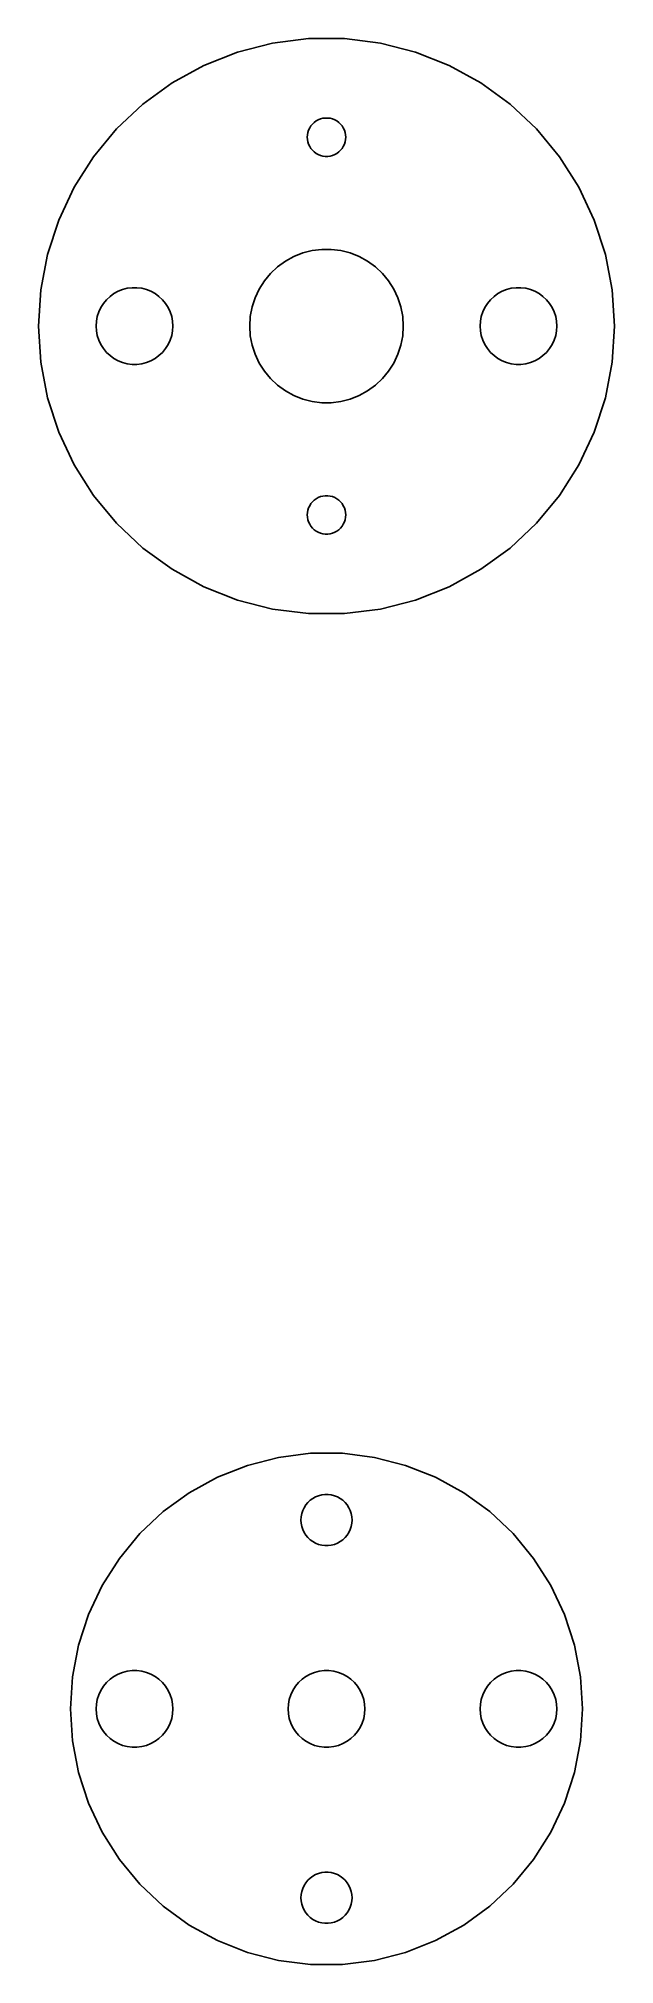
# Model space of a CAD drawing. Header units: metres. Extents: x -11.2 to 11.2, y 98 to 173.2.
import ezdxf

# ---------------------------------------------------------------- set-up
doc = ezdxf.new("R2010")
doc.units = ezdxf.units.M

msp = doc.modelspace()

# ---------------------------------------------------------------- linework, layer by layer
for p, q in [((-2.10803, 173.051), (-3.47644, 172.699)), ((-0.70639, 173.228), (-2.10803, 173.051)), ((0.70639, 173.228), (-0.70639, 173.228)), ((2.10803, 173.051), (0.70639, 173.228)), ((3.47644, 172.699), (2.10803, 173.051)), ((-3.47644, 172.699), (-4.79001, 172.179)), ((4.79001, 172.179), (3.47644, 172.699)), ((-6.02805, 171.499), (-7.17101, 170.668)), ((-4.79001, 172.179), (-6.02805, 171.499)), ((6.02805, 171.499), (4.79001, 172.179)), ((7.17101, 170.668), (6.02805, 171.499)), ((-7.17101, 170.668), (-8.20088, 169.701)), ((-0.478058, 169.953), (-0.401855, 170.008)), ((-0.401855, 170.008), (-0.319321, 170.054)), ((-0.319321, 170.054), (-0.23175, 170.088)), ((-0.23175, 170.088), (-0.140533, 170.112)), ((-0.140533, 170.112), (-0.047089, 170.124)), ((-0.047089, 170.124), (0.047089, 170.124)), ((0.047089, 170.124), (0.140533, 170.112)), ((0.140533, 170.112), (0.23175, 170.088)), ((0.23175, 170.088), (0.319321, 170.054)), ((0.319321, 170.054), (0.401855, 170.008)), ((0.401855, 170.008), (0.478058, 169.953)), ((8.20088, 169.701), (7.17101, 170.668)), ((-8.20088, 169.701), (-9.10144, 168.613)), ((-0.75, 169.375), (-0.74408, 169.469)), ((-0.74408, 169.281), (-0.75, 169.375)), ((-0.74408, 169.469), (-0.726425, 169.562)), ((-0.726425, 169.188), (-0.74408, 169.281)), ((-0.726425, 169.562), (-0.697327, 169.651)), ((-0.697327, 169.651), (-0.657227, 169.736)), ((-0.657227, 169.736), (-0.60675, 169.816)), ((-0.60675, 169.816), (-0.546722, 169.888)), ((-0.546722, 169.888), (-0.478058, 169.953)), ((0.478058, 169.953), (0.546722, 169.888)), ((0.546722, 169.888), (0.60675, 169.816)), ((0.60675, 169.816), (0.657227, 169.736)), ((0.657227, 169.736), (0.697327, 169.651)), ((0.697327, 169.651), (0.726425, 169.562)), ((0.726425, 169.562), (0.74408, 169.469)), ((0.74408, 169.281), (0.726425, 169.188)), ((0.74408, 169.469), (0.75, 169.375)), ((0.75, 169.375), (0.74408, 169.281)), ((9.10144, 168.613), (8.20088, 169.701)), ((-9.10144, 168.613), (-9.85844, 167.42)), ((-0.697327, 169.099), (-0.726425, 169.188)), ((-0.657227, 169.014), (-0.697327, 169.099)), ((-0.60675, 168.934), (-0.657227, 169.014)), ((-0.546722, 168.862), (-0.60675, 168.934)), ((-0.478058, 168.797), (-0.546722, 168.862)), ((-0.401855, 168.742), (-0.478058, 168.797)), ((-0.319321, 168.696), (-0.401855, 168.742)), ((-0.23175, 168.662), (-0.319321, 168.696)), ((-0.140533, 168.638), (-0.23175, 168.662)), ((-0.047089, 168.626), (-0.140533, 168.638)), ((0.047089, 168.626), (-0.047089, 168.626)), ((0.140533, 168.638), (0.047089, 168.626)), ((0.23175, 168.662), (0.140533, 168.638)), ((0.319321, 168.696), (0.23175, 168.662)), ((0.401855, 168.742), (0.319321, 168.696)), ((0.478058, 168.797), (0.401855, 168.742)), ((0.546722, 168.862), (0.478058, 168.797)), ((0.60675, 168.934), (0.546722, 168.862)), ((0.657227, 169.014), (0.60675, 168.934)), ((0.697327, 169.099), (0.657227, 169.014)), ((0.726425, 169.188), (0.697327, 169.099)), ((9.85844, 167.42), (9.10144, 168.613)), ((-9.85844, 167.42), (-10.46, 166.141)), ((10.46, 166.141), (9.85844, 167.42)), ((-10.46, 166.141), (-10.8965, 164.798)), ((10.8965, 164.798), (10.46, 166.141)), ((-10.8965, 164.798), (-11.1613, 163.41)), ((-1.60747, 164.533), (-1.27733, 164.714)), ((-1.27733, 164.714), (-0.927048, 164.853)), ((-0.927048, 164.853), (-0.562134, 164.947)), ((-0.562134, 164.947), (-0.18837, 164.994)), ((-0.18837, 164.994), (0.18837, 164.994)), ((0.18837, 164.994), (0.562134, 164.947)), ((0.562134, 164.947), (0.927048, 164.853)), ((0.927048, 164.853), (1.27733, 164.714)), ((1.27733, 164.714), (1.60747, 164.533)), ((11.1613, 163.41), (10.8965, 164.798)), ((-2.42705, 163.763), (-2.1869, 164.054)), ((-2.1869, 164.054), (-1.91226, 164.312)), ((-1.91226, 164.312), (-1.60747, 164.533)), ((1.60747, 164.533), (1.91226, 164.312)), ((1.91226, 164.312), (2.1869, 164.054)), ((2.1869, 164.054), (2.42705, 163.763)), ((-11.1613, 163.41), (-11.25, 162)), ((-8.45613, 163.156), (-8.30373, 163.266)), ((-8.30373, 163.266), (-8.13866, 163.357)), ((-8.13866, 163.357), (-7.96352, 163.427)), ((-7.96352, 163.427), (-7.78107, 163.473)), ((-7.78107, 163.473), (-7.59418, 163.497)), ((-7.59418, 163.497), (-7.40581, 163.497)), ((-7.40581, 163.497), (-7.21892, 163.473)), ((-7.21892, 163.473), (-7.03647, 163.427)), ((-7.03647, 163.427), (-6.86133, 163.357)), ((-6.86133, 163.357), (-6.69626, 163.266)), ((-6.69626, 163.266), (-6.54385, 163.156)), ((-2.78932, 163.104), (-2.62891, 163.445)), ((-2.62891, 163.445), (-2.42705, 163.763)), ((2.42705, 163.763), (2.62891, 163.445)), ((2.62891, 163.445), (2.78932, 163.104)), ((6.54385, 163.156), (6.69626, 163.266)), ((6.69626, 163.266), (6.86133, 163.357)), ((6.86133, 163.357), (7.03647, 163.427)), ((7.03647, 163.427), (7.21892, 163.473)), ((7.21892, 163.473), (7.40581, 163.497)), ((7.40581, 163.497), (7.59418, 163.497)), ((7.59418, 163.497), (7.78107, 163.473)), ((7.78107, 163.473), (7.96352, 163.427)), ((7.96352, 163.427), (8.13866, 163.357)), ((8.13866, 163.357), (8.30373, 163.266)), ((8.30373, 163.266), (8.45613, 163.156)), ((11.25, 162), (11.1613, 163.41)), ((-8.95287, 162.373), (-8.89465, 162.552)), ((-8.89465, 162.552), (-8.81445, 162.723)), ((-8.81445, 162.723), (-8.71352, 162.882)), ((-8.71352, 162.882), (-8.59344, 163.027)), ((-8.59344, 163.027), (-8.45613, 163.156)), ((-6.54385, 163.156), (-6.40654, 163.027)), ((-6.40654, 163.027), (-6.28647, 162.882)), ((-6.28647, 162.882), (-6.18553, 162.723)), ((-6.18553, 162.723), (-6.10533, 162.552)), ((-6.10533, 162.552), (-6.04712, 162.373)), ((-2.97633, 162.376), (-2.90575, 162.746)), ((-2.90575, 162.746), (-2.78932, 163.104)), ((2.78932, 163.104), (2.90575, 162.746)), ((2.90575, 162.746), (2.97633, 162.376)), ((6.04712, 162.373), (6.10533, 162.552)), ((6.10533, 162.552), (6.18553, 162.723)), ((6.18553, 162.723), (6.28647, 162.882)), ((6.28647, 162.882), (6.40654, 163.027)), ((6.40654, 163.027), (6.54385, 163.156)), ((8.45613, 163.156), (8.59344, 163.027)), ((8.59344, 163.027), (8.71352, 162.882)), ((8.71352, 162.882), (8.81445, 162.723)), ((8.81445, 162.723), (8.89465, 162.552)), ((8.89465, 162.552), (8.95287, 162.373)), ((-11.25, 162), (-11.1613, 160.59)), ((-9, 162), (-8.98816, 162.188)), ((-8.98816, 161.812), (-9, 162)), ((-8.98816, 162.188), (-8.95287, 162.373)), ((-8.95287, 161.627), (-8.98816, 161.812)), ((-6.04712, 162.373), (-6.01183, 162.188)), ((-6.01183, 161.812), (-6.04712, 161.627)), ((-6.01183, 162.188), (-6, 162)), ((-6, 162), (-6.01183, 161.812)), ((-3, 162), (-2.97633, 162.376)), ((-2.97633, 161.624), (-3, 162)), ((2.97633, 162.376), (3, 162)), ((3, 162), (2.97633, 161.624)), ((6, 162), (6.01183, 162.188)), ((6.01183, 161.812), (6, 162)), ((6.01183, 162.188), (6.04712, 162.373)), ((6.04712, 161.627), (6.01183, 161.812)), ((8.95287, 162.373), (8.98816, 162.188)), ((8.98816, 161.812), (8.95287, 161.627)), ((8.98816, 162.188), (9, 162)), ((9, 162), (8.98816, 161.812)), ((11.1613, 160.59), (11.25, 162)), ((-8.89465, 161.448), (-8.95287, 161.627)), ((-8.81445, 161.277), (-8.89465, 161.448)), ((-8.71352, 161.118), (-8.81445, 161.277)), ((-8.59344, 160.973), (-8.71352, 161.118)), ((-8.45613, 160.844), (-8.59344, 160.973)), ((-6.40654, 160.973), (-6.54385, 160.844)), ((-6.28647, 161.118), (-6.40654, 160.973)), ((-6.18553, 161.277), (-6.28647, 161.118)), ((-6.10533, 161.448), (-6.18553, 161.277)), ((-6.04712, 161.627), (-6.10533, 161.448)), ((-2.90575, 161.254), (-2.97633, 161.624)), ((-2.78932, 160.896), (-2.90575, 161.254)), ((2.90575, 161.254), (2.78932, 160.896)), ((2.97633, 161.624), (2.90575, 161.254)), ((6.10533, 161.448), (6.04712, 161.627)), ((6.18553, 161.277), (6.10533, 161.448)), ((6.28647, 161.118), (6.18553, 161.277)), ((6.40654, 160.973), (6.28647, 161.118)), ((6.54385, 160.844), (6.40654, 160.973)), ((8.59344, 160.973), (8.45613, 160.844)), ((8.71352, 161.118), (8.59344, 160.973)), ((8.81445, 161.277), (8.71352, 161.118)), ((8.89465, 161.448), (8.81445, 161.277)), ((8.95287, 161.627), (8.89465, 161.448)), ((-11.1613, 160.59), (-10.8965, 159.202)), ((-8.30373, 160.734), (-8.45613, 160.844)), ((-8.13866, 160.643), (-8.30373, 160.734)), ((-7.96352, 160.573), (-8.13866, 160.643)), ((-7.78107, 160.527), (-7.96352, 160.573)), ((-7.59418, 160.503), (-7.78107, 160.527)), ((-7.40581, 160.503), (-7.59418, 160.503)), ((-7.21892, 160.527), (-7.40581, 160.503)), ((-7.03647, 160.573), (-7.21892, 160.527)), ((-6.86133, 160.643), (-7.03647, 160.573)), ((-6.69626, 160.734), (-6.86133, 160.643)), ((-6.54385, 160.844), (-6.69626, 160.734)), ((-2.62891, 160.555), (-2.78932, 160.896)), ((-2.42705, 160.237), (-2.62891, 160.555)), ((-2.1869, 159.946), (-2.42705, 160.237)), ((2.42705, 160.237), (2.1869, 159.946)), ((2.62891, 160.555), (2.42705, 160.237)), ((2.78932, 160.896), (2.62891, 160.555)), ((6.69626, 160.734), (6.54385, 160.844)), ((6.86133, 160.643), (6.69626, 160.734)), ((7.03647, 160.573), (6.86133, 160.643)), ((7.21892, 160.527), (7.03647, 160.573)), ((7.40581, 160.503), (7.21892, 160.527)), ((7.59418, 160.503), (7.40581, 160.503)), ((7.78107, 160.527), (7.59418, 160.503)), ((7.96352, 160.573), (7.78107, 160.527)), ((8.13866, 160.643), (7.96352, 160.573)), ((8.30373, 160.734), (8.13866, 160.643)), ((8.45613, 160.844), (8.30373, 160.734)), ((10.8965, 159.202), (11.1613, 160.59)), ((-1.91226, 159.688), (-2.1869, 159.946)), ((-1.60747, 159.467), (-1.91226, 159.688)), ((-1.27733, 159.286), (-1.60747, 159.467)), ((1.60747, 159.467), (1.27733, 159.286)), ((1.91226, 159.688), (1.60747, 159.467)), ((2.1869, 159.946), (1.91226, 159.688)), ((-10.8965, 159.202), (-10.46, 157.859)), ((-0.927048, 159.147), (-1.27733, 159.286)), ((-0.562134, 159.053), (-0.927048, 159.147)), ((-0.18837, 159.006), (-0.562134, 159.053)), ((0.18837, 159.006), (-0.18837, 159.006)), ((0.562134, 159.053), (0.18837, 159.006)), ((0.927048, 159.147), (0.562134, 159.053)), ((1.27733, 159.286), (0.927048, 159.147)), ((10.46, 157.859), (10.8965, 159.202)), ((-10.46, 157.859), (-9.85844, 156.58)), ((9.85844, 156.58), (10.46, 157.859)), ((-9.85844, 156.58), (-9.10144, 155.387)), ((9.10144, 155.387), (9.85844, 156.58)), ((-9.10144, 155.387), (-8.20088, 154.299)), ((-0.697327, 154.901), (-0.657227, 154.986)), ((-0.657227, 154.986), (-0.60675, 155.066)), ((-0.60675, 155.066), (-0.546722, 155.138)), ((-0.546722, 155.138), (-0.478058, 155.203)), ((-0.478058, 155.203), (-0.401855, 155.258)), ((-0.401855, 155.258), (-0.319321, 155.304)), ((-0.319321, 155.304), (-0.23175, 155.338)), ((-0.23175, 155.338), (-0.140533, 155.362)), ((-0.140533, 155.362), (-0.047089, 155.374)), ((-0.047089, 155.374), (0.047089, 155.374)), ((0.047089, 155.374), (0.140533, 155.362)), ((0.140533, 155.362), (0.23175, 155.338)), ((0.23175, 155.338), (0.319321, 155.304)), ((0.319321, 155.304), (0.401855, 155.258)), ((0.401855, 155.258), (0.478058, 155.203)), ((0.478058, 155.203), (0.546722, 155.138)), ((0.546722, 155.138), (0.60675, 155.066)), ((0.60675, 155.066), (0.657227, 154.986)), ((0.657227, 154.986), (0.697327, 154.901)), ((8.20088, 154.299), (9.10144, 155.387)), ((-8.20088, 154.299), (-7.17101, 153.332)), ((-0.75, 154.625), (-0.74408, 154.719)), ((-0.74408, 154.531), (-0.75, 154.625)), ((-0.74408, 154.719), (-0.726425, 154.812)), ((-0.726425, 154.438), (-0.74408, 154.531)), ((-0.726425, 154.812), (-0.697327, 154.901)), ((-0.697327, 154.349), (-0.726425, 154.438)), ((-0.657227, 154.264), (-0.697327, 154.349)), ((-0.60675, 154.184), (-0.657227, 154.264)), ((-0.546722, 154.112), (-0.60675, 154.184)), ((0.60675, 154.184), (0.546722, 154.112)), ((0.657227, 154.264), (0.60675, 154.184)), ((0.697327, 154.349), (0.657227, 154.264)), ((0.697327, 154.901), (0.726425, 154.812)), ((0.726425, 154.438), (0.697327, 154.349)), ((0.726425, 154.812), (0.74408, 154.719)), ((0.74408, 154.531), (0.726425, 154.438)), ((0.74408, 154.719), (0.75, 154.625)), ((0.75, 154.625), (0.74408, 154.531)), ((7.17101, 153.332), (8.20088, 154.299)), ((-0.478058, 154.047), (-0.546722, 154.112)), ((-0.401855, 153.992), (-0.478058, 154.047)), ((-0.319321, 153.946), (-0.401855, 153.992)), ((-0.23175, 153.912), (-0.319321, 153.946)), ((-0.140533, 153.888), (-0.23175, 153.912)), ((-0.047089, 153.876), (-0.140533, 153.888)), ((0.047089, 153.876), (-0.047089, 153.876)), ((0.140533, 153.888), (0.047089, 153.876)), ((0.23175, 153.912), (0.140533, 153.888)), ((0.319321, 153.946), (0.23175, 153.912)), ((0.401855, 153.992), (0.319321, 153.946)), ((0.478058, 154.047), (0.401855, 153.992)), ((0.546722, 154.112), (0.478058, 154.047)), ((-7.17101, 153.332), (-6.02805, 152.501)), ((6.02805, 152.501), (7.17101, 153.332)), ((-6.02805, 152.501), (-4.79001, 151.821)), ((4.79001, 151.821), (6.02805, 152.501)), ((-4.79001, 151.821), (-3.47644, 151.301)), ((-3.47644, 151.301), (-2.10803, 150.949)), ((2.10803, 150.949), (3.47644, 151.301)), ((3.47644, 151.301), (4.79001, 151.821)), ((-2.10803, 150.949), (-0.70639, 150.772)), ((-0.70639, 150.772), (0.70639, 150.772)), ((0.70639, 150.772), (2.10803, 150.949)), ((-3.09016, 117.511), (-4.25778, 117.048)), ((-1.87381, 117.823), (-3.09016, 117.511)), ((-0.627899, 117.98), (-1.87381, 117.823)), ((0.627899, 117.98), (-0.627899, 117.98)), ((1.87381, 117.823), (0.627899, 117.98)), ((3.09016, 117.511), (1.87381, 117.823)), ((4.25778, 117.048), (3.09016, 117.511)), ((-4.25778, 117.048), (-5.35826, 116.443)), ((5.35826, 116.443), (4.25778, 117.048)), ((-5.35826, 116.443), (-6.37424, 115.705)), ((-0.929764, 115.743), (-0.876297, 115.857)), ((-0.876297, 115.857), (-0.809006, 115.963)), ((-0.809006, 115.963), (-0.728958, 116.06)), ((-0.728958, 116.06), (-0.637421, 116.146)), ((-0.637421, 116.146), (-0.535812, 116.219)), ((-0.535812, 116.219), (-0.425766, 116.28)), ((-0.425766, 116.28), (-0.309006, 116.326)), ((-0.309006, 116.326), (-0.187378, 116.357)), ((-0.187378, 116.357), (-0.06279, 116.373)), ((-0.06279, 116.373), (0.06279, 116.373)), ((0.06279, 116.373), (0.187378, 116.357)), ((0.187378, 116.357), (0.309006, 116.326)), ((0.309006, 116.326), (0.425766, 116.28)), ((0.425766, 116.28), (0.535812, 116.219)), ((0.535812, 116.219), (0.637421, 116.146)), ((0.637421, 116.146), (0.728958, 116.06)), ((0.728958, 116.06), (0.809006, 115.963)), ((0.809006, 115.963), (0.876297, 115.857)), ((0.876297, 115.857), (0.929764, 115.743)), ((6.37424, 115.705), (5.35826, 116.443)), ((-6.37424, 115.705), (-7.28967, 114.845)), ((-1, 115.375), (-0.992111, 115.5)), ((-0.992111, 115.25), (-1, 115.375)), ((-0.992111, 115.5), (-0.968582, 115.624)), ((-0.968582, 115.126), (-0.992111, 115.25)), ((-0.968582, 115.624), (-0.929764, 115.743)), ((-0.929764, 115.007), (-0.968582, 115.126)), ((0.929764, 115.743), (0.968582, 115.624)), ((0.968582, 115.126), (0.929764, 115.007)), ((0.968582, 115.624), (0.992111, 115.5)), ((0.992111, 115.25), (0.968582, 115.126)), ((0.992111, 115.5), (1, 115.375)), ((1, 115.375), (0.992111, 115.25)), ((7.28967, 114.845), (6.37424, 115.705)), ((-7.28967, 114.845), (-8.09016, 113.878)), ((-0.876297, 114.893), (-0.929764, 115.007)), ((-0.809006, 114.787), (-0.876297, 114.893)), ((-0.728958, 114.69), (-0.809006, 114.787)), ((-0.637421, 114.604), (-0.728958, 114.69)), ((-0.535812, 114.531), (-0.637421, 114.604)), ((-0.425766, 114.47), (-0.535812, 114.531)), ((-0.309006, 114.424), (-0.425766, 114.47)), ((-0.187378, 114.393), (-0.309006, 114.424)), ((-0.06279, 114.377), (-0.187378, 114.393)), ((0.06279, 114.377), (-0.06279, 114.377)), ((0.187378, 114.393), (0.06279, 114.377)), ((0.309006, 114.424), (0.187378, 114.393)), ((0.425766, 114.47), (0.309006, 114.424)), ((0.535812, 114.531), (0.425766, 114.47)), ((0.637421, 114.604), (0.535812, 114.531)), ((0.728958, 114.69), (0.637421, 114.604)), ((0.809006, 114.787), (0.728958, 114.69)), ((0.876297, 114.893), (0.809006, 114.787)), ((0.929764, 115.007), (0.876297, 114.893)), ((8.09016, 113.878), (7.28967, 114.845)), ((-8.09016, 113.878), (-8.76306, 112.818)), ((8.76306, 112.818), (8.09016, 113.878)), ((-8.76306, 112.818), (-9.29776, 111.681)), ((9.29776, 111.681), (8.76306, 112.818)), ((-9.29776, 111.681), (-9.68582, 110.487)), ((9.68582, 110.487), (9.29776, 111.681)), ((-9.68582, 110.487), (-9.92114, 109.253)), ((9.92114, 109.253), (9.68582, 110.487)), ((-9.92114, 109.253), (-10, 108)), ((-8.59344, 109.027), (-8.45613, 109.156)), ((-8.45613, 109.156), (-8.30373, 109.266)), ((-8.30373, 109.266), (-8.13866, 109.357)), ((-8.13866, 109.357), (-7.96352, 109.427)), ((-7.96352, 109.427), (-7.78107, 109.473)), ((-7.78107, 109.473), (-7.59418, 109.497)), ((-7.59418, 109.497), (-7.40581, 109.497)), ((-7.40581, 109.497), (-7.21892, 109.473)), ((-7.21892, 109.473), (-7.03647, 109.427)), ((-7.03647, 109.427), (-6.86133, 109.357)), ((-6.86133, 109.357), (-6.69626, 109.266)), ((-6.69626, 109.266), (-6.54385, 109.156)), ((-6.54385, 109.156), (-6.40654, 109.027)), ((-1.09344, 109.027), (-0.956131, 109.156)), ((-0.956131, 109.156), (-0.803726, 109.266)), ((-0.803726, 109.266), (-0.638657, 109.357)), ((-0.638657, 109.357), (-0.463516, 109.427)), ((-0.463516, 109.427), (-0.281067, 109.473)), ((-0.281067, 109.473), (-0.094177, 109.497)), ((-0.094177, 109.497), (0.094177, 109.497)), ((0.094177, 109.497), (0.281067, 109.473)), ((0.281067, 109.473), (0.463516, 109.427)), ((0.463516, 109.427), (0.638657, 109.357)), ((0.638657, 109.357), (0.803726, 109.266)), ((0.803726, 109.266), (0.956131, 109.156)), ((0.956131, 109.156), (1.09344, 109.027)), ((6.40654, 109.027), (6.54385, 109.156)), ((6.54385, 109.156), (6.69626, 109.266)), ((6.69626, 109.266), (6.86133, 109.357)), ((6.86133, 109.357), (7.03647, 109.427)), ((7.03647, 109.427), (7.21892, 109.473)), ((7.21892, 109.473), (7.40581, 109.497)), ((7.40581, 109.497), (7.59418, 109.497)), ((7.59418, 109.497), (7.78107, 109.473)), ((7.78107, 109.473), (7.96352, 109.427)), ((7.96352, 109.427), (8.13866, 109.357)), ((8.13866, 109.357), (8.30373, 109.266)), ((8.30373, 109.266), (8.45613, 109.156)), ((8.45613, 109.156), (8.59344, 109.027)), ((10, 108), (9.92114, 109.253)), ((-8.98816, 108.188), (-8.95287, 108.373)), ((-8.95287, 108.373), (-8.89465, 108.552)), ((-8.89465, 108.552), (-8.81445, 108.723)), ((-8.81445, 108.723), (-8.71352, 108.882)), ((-8.71352, 108.882), (-8.59344, 109.027)), ((-6.40654, 109.027), (-6.28647, 108.882)), ((-6.28647, 108.882), (-6.18553, 108.723)), ((-6.18553, 108.723), (-6.10533, 108.552)), ((-6.10533, 108.552), (-6.04712, 108.373)), ((-6.04712, 108.373), (-6.01183, 108.188)), ((-1.48816, 108.188), (-1.45287, 108.373)), ((-1.45287, 108.373), (-1.39465, 108.552)), ((-1.39465, 108.552), (-1.31445, 108.723)), ((-1.31445, 108.723), (-1.21352, 108.882)), ((-1.21352, 108.882), (-1.09344, 109.027)), ((1.09344, 109.027), (1.21352, 108.882)), ((1.21352, 108.882), (1.31445, 108.723)), ((1.31445, 108.723), (1.39465, 108.552)), ((1.39465, 108.552), (1.45287, 108.373)), ((1.45287, 108.373), (1.48816, 108.188)), ((6.01183, 108.188), (6.04712, 108.373)), ((6.04712, 108.373), (6.10533, 108.552)), ((6.10533, 108.552), (6.18553, 108.723)), ((6.18553, 108.723), (6.28647, 108.882)), ((6.28647, 108.882), (6.40654, 109.027)), ((8.59344, 109.027), (8.71352, 108.882)), ((8.71352, 108.882), (8.81445, 108.723)), ((8.81445, 108.723), (8.89465, 108.552)), ((8.89465, 108.552), (8.95287, 108.373)), ((8.95287, 108.373), (8.98816, 108.188)), ((-10, 108), (-9.92114, 106.747)), ((-9, 108), (-8.98816, 108.188)), ((-8.98816, 107.812), (-9, 108)), ((-8.95287, 107.627), (-8.98816, 107.812)), ((-8.89465, 107.448), (-8.95287, 107.627)), ((-6.04712, 107.627), (-6.10533, 107.448)), ((-6.01183, 107.812), (-6.04712, 107.627)), ((-6.01183, 108.188), (-6, 108)), ((-6, 108), (-6.01183, 107.812)), ((-1.5, 108), (-1.48816, 108.188)), ((-1.48816, 107.812), (-1.5, 108)), ((-1.45287, 107.627), (-1.48816, 107.812)), ((-1.39465, 107.448), (-1.45287, 107.627)), ((1.45287, 107.627), (1.39465, 107.448)), ((1.48816, 107.812), (1.45287, 107.627)), ((1.48816, 108.188), (1.5, 108)), ((1.5, 108), (1.48816, 107.812)), ((6, 108), (6.01183, 108.188)), ((6.01183, 107.812), (6, 108)), ((6.04712, 107.627), (6.01183, 107.812)), ((6.10533, 107.448), (6.04712, 107.627)), ((8.95287, 107.627), (8.89465, 107.448)), ((8.98816, 107.812), (8.95287, 107.627)), ((8.98816, 108.188), (9, 108)), ((9, 108), (8.98816, 107.812)), ((9.92114, 106.747), (10, 108)), ((-8.81445, 107.277), (-8.89465, 107.448)), ((-8.71352, 107.118), (-8.81445, 107.277)), ((-8.59344, 106.973), (-8.71352, 107.118)), ((-8.45613, 106.844), (-8.59344, 106.973)), ((-8.30373, 106.734), (-8.45613, 106.844)), ((-6.54385, 106.844), (-6.69626, 106.734)), ((-6.40654, 106.973), (-6.54385, 106.844)), ((-6.28647, 107.118), (-6.40654, 106.973)), ((-6.18553, 107.277), (-6.28647, 107.118)), ((-6.10533, 107.448), (-6.18553, 107.277)), ((-1.31445, 107.277), (-1.39465, 107.448)), ((-1.21352, 107.118), (-1.31445, 107.277)), ((-1.09344, 106.973), (-1.21352, 107.118)), ((-0.956131, 106.844), (-1.09344, 106.973)), ((-0.803726, 106.734), (-0.956131, 106.844)), ((0.956131, 106.844), (0.803726, 106.734)), ((1.09344, 106.973), (0.956131, 106.844)), ((1.21352, 107.118), (1.09344, 106.973)), ((1.31445, 107.277), (1.21352, 107.118)), ((1.39465, 107.448), (1.31445, 107.277)), ((6.18553, 107.277), (6.10533, 107.448)), ((6.28647, 107.118), (6.18553, 107.277)), ((6.40654, 106.973), (6.28647, 107.118)), ((6.54385, 106.844), (6.40654, 106.973)), ((6.69626, 106.734), (6.54385, 106.844)), ((8.45613, 106.844), (8.30373, 106.734)), ((8.59344, 106.973), (8.45613, 106.844)), ((8.71352, 107.118), (8.59344, 106.973)), ((8.81445, 107.277), (8.71352, 107.118)), ((8.89465, 107.448), (8.81445, 107.277)), ((-9.92114, 106.747), (-9.68582, 105.513)), ((-8.13866, 106.643), (-8.30373, 106.734)), ((-7.96352, 106.573), (-8.13866, 106.643)), ((-7.78107, 106.527), (-7.96352, 106.573)), ((-7.59418, 106.503), (-7.78107, 106.527)), ((-7.40581, 106.503), (-7.59418, 106.503)), ((-7.21892, 106.527), (-7.40581, 106.503)), ((-7.03647, 106.573), (-7.21892, 106.527)), ((-6.86133, 106.643), (-7.03647, 106.573)), ((-6.69626, 106.734), (-6.86133, 106.643)), ((-0.638657, 106.643), (-0.803726, 106.734)), ((-0.463516, 106.573), (-0.638657, 106.643)), ((-0.281067, 106.527), (-0.463516, 106.573)), ((-0.094177, 106.503), (-0.281067, 106.527)), ((0.094177, 106.503), (-0.094177, 106.503)), ((0.281067, 106.527), (0.094177, 106.503)), ((0.463516, 106.573), (0.281067, 106.527)), ((0.638657, 106.643), (0.463516, 106.573)), ((0.803726, 106.734), (0.638657, 106.643)), ((6.86133, 106.643), (6.69626, 106.734)), ((7.03647, 106.573), (6.86133, 106.643)), ((7.21892, 106.527), (7.03647, 106.573)), ((7.40581, 106.503), (7.21892, 106.527)), ((7.59418, 106.503), (7.40581, 106.503)), ((7.78107, 106.527), (7.59418, 106.503)), ((7.96352, 106.573), (7.78107, 106.527)), ((8.13866, 106.643), (7.96352, 106.573)), ((8.30373, 106.734), (8.13866, 106.643)), ((9.68582, 105.513), (9.92114, 106.747)), ((-9.68582, 105.513), (-9.29776, 104.319)), ((9.29776, 104.319), (9.68582, 105.513)), ((-9.29776, 104.319), (-8.76306, 103.182)), ((8.76306, 103.182), (9.29776, 104.319)), ((-8.76306, 103.182), (-8.09016, 102.122)), ((8.09016, 102.122), (8.76306, 103.182)), ((-8.09016, 102.122), (-7.28967, 101.155)), ((-0.425766, 101.53), (-0.309006, 101.576)), ((-0.309006, 101.576), (-0.187378, 101.607)), ((-0.187378, 101.607), (-0.06279, 101.623)), ((-0.06279, 101.623), (0.06279, 101.623)), ((0.06279, 101.623), (0.187378, 101.607)), ((0.187378, 101.607), (0.309006, 101.576)), ((0.309006, 101.576), (0.425766, 101.53)), ((7.28967, 101.155), (8.09016, 102.122)), ((-7.28967, 101.155), (-6.37424, 100.295)), ((-0.992111, 100.75), (-0.968582, 100.874)), ((-0.968582, 100.874), (-0.929764, 100.993)), ((-0.929764, 100.993), (-0.876297, 101.107)), ((-0.876297, 101.107), (-0.809006, 101.213)), ((-0.809006, 101.213), (-0.728958, 101.31)), ((-0.728958, 101.31), (-0.637421, 101.396)), ((-0.637421, 101.396), (-0.535812, 101.469)), ((-0.535812, 101.469), (-0.425766, 101.53)), ((0.425766, 101.53), (0.535812, 101.469)), ((0.535812, 101.469), (0.637421, 101.396)), ((0.637421, 101.396), (0.728958, 101.31)), ((0.728958, 101.31), (0.809006, 101.213)), ((0.809006, 101.213), (0.876297, 101.107)), ((0.876297, 101.107), (0.929764, 100.993)), ((0.929764, 100.993), (0.968582, 100.874)), ((0.968582, 100.874), (0.992111, 100.75)), ((6.37424, 100.295), (7.28967, 101.155)), ((-6.37424, 100.295), (-5.35826, 99.5567)), ((-1, 100.625), (-0.992111, 100.75)), ((-0.992111, 100.5), (-1, 100.625)), ((-0.968582, 100.376), (-0.992111, 100.5)), ((-0.929764, 100.257), (-0.968582, 100.376)), ((-0.876297, 100.143), (-0.929764, 100.257)), ((-0.809006, 100.037), (-0.876297, 100.143)), ((-0.728958, 99.9405), (-0.809006, 100.037)), ((0.809006, 100.037), (0.728958, 99.9405)), ((0.876297, 100.143), (0.809006, 100.037)), ((0.929764, 100.257), (0.876297, 100.143)), ((0.968582, 100.376), (0.929764, 100.257)), ((0.992111, 100.5), (0.968582, 100.376)), ((0.992111, 100.75), (1, 100.625)), ((1, 100.625), (0.992111, 100.5)), ((5.35826, 99.5567), (6.37424, 100.295)), ((-5.35826, 99.5567), (-4.25778, 98.9517)), ((-0.637421, 99.8545), (-0.728958, 99.9405)), ((-0.535812, 99.7807), (-0.637421, 99.8545)), ((-0.425766, 99.7202), (-0.535812, 99.7807)), ((-0.309006, 99.674), (-0.425766, 99.7202)), ((-0.187378, 99.6427), (-0.309006, 99.674)), ((-0.06279, 99.627), (-0.187378, 99.6427)), ((0.06279, 99.627), (-0.06279, 99.627)), ((0.187378, 99.6427), (0.06279, 99.627)), ((0.309006, 99.674), (0.187378, 99.6427)), ((0.425766, 99.7202), (0.309006, 99.674)), ((0.535812, 99.7807), (0.425766, 99.7202)), ((0.637421, 99.8545), (0.535812, 99.7807)), ((0.728958, 99.9405), (0.637421, 99.8545)), ((4.25778, 98.9517), (5.35826, 99.5567)), ((-4.25778, 98.9517), (-3.09016, 98.4894)), ((3.09016, 98.4894), (4.25778, 98.9517)), ((-3.09016, 98.4894), (-1.87381, 98.1771)), ((-1.87381, 98.1771), (-0.627899, 98.0197)), ((-0.627899, 98.0197), (0.627899, 98.0197)), ((0.627899, 98.0197), (1.87381, 98.1771)), ((1.87381, 98.1771), (3.09016, 98.4894))]:
    msp.add_line(p, q)

doc.saveas('drawing.dxf')
